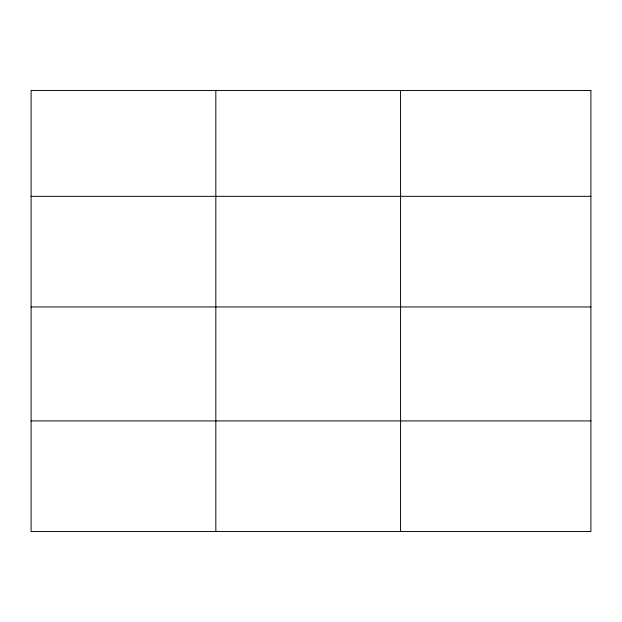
<?xml version="1.0" encoding="UTF-8"?>
<svg xmlns="http://www.w3.org/2000/svg" width="622" height="622" viewBox="0 0 622 622"><rect width="100%" height="100%" fill="white"/><g stroke="black" fill="none" stroke-linecap="round" stroke-linejoin="round"><path stroke-width="0.93" d="M31.1 196.334L590.9 196.334M31.1 306.949L590.9 306.949M31.1 420.923L590.9 420.923M400.568 90.462L400.568 531.538M215.834 90.462L215.834 531.538M590.9 90.462L31.1 90.462L31.1 531.538L590.9 531.538L590.9 90.462"/></g></svg>
